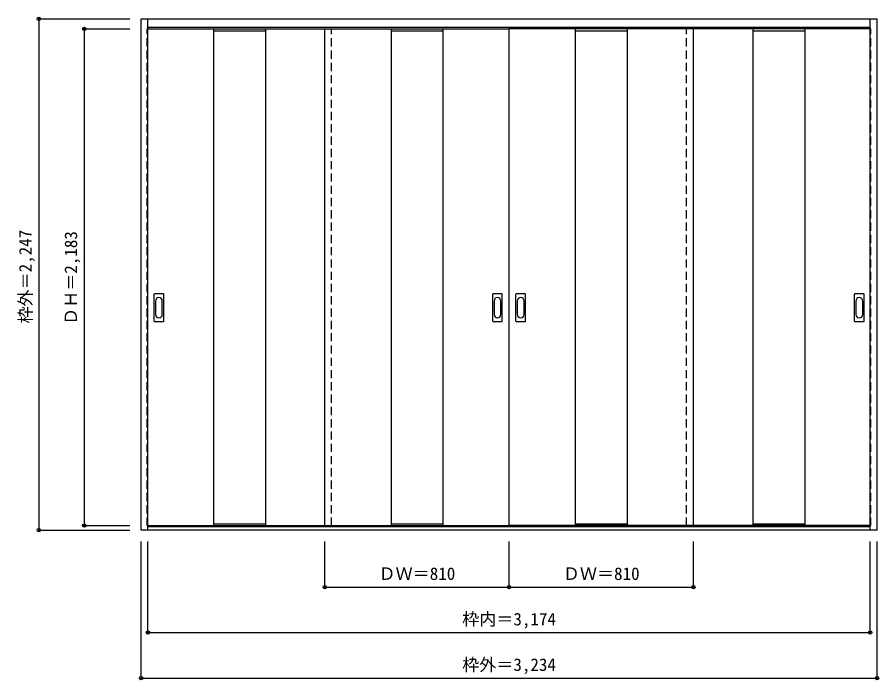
# Model space of a CAD drawing. Units: millimetres, scale not verified. Extents: x -1970 to 1816, y -1460 to 1452.
import ezdxf
from ezdxf.enums import TextEntityAlignment as Align

# ---------------------------------------------------------------- set-up
doc = ezdxf.new("R2010")
doc.units = ezdxf.units.MM
doc.header["$LTSCALE"] = 30
doc.header["$PDMODE"] = 32
doc.header["$PDSIZE"] = 15
doc.linetypes.add('DASHED1', pattern=[1.8, 1.2, -0.6])
doc.layers.add('0-0', color=3, linetype='Continuous')
doc.layers.add('0-1_寸法', color=7, linetype='Continuous')
doc.styles.add('ＭＳ ゴシック', font='')
doc.styles.get('ＭＳ ゴシック').set_extended_font_data('MS Gothic')

msp = doc.modelspace()

# ---------------------------------------------------------------- linework, layer by layer
at = {"layer": '0-0'}
for p, q in [((-1425.05, 1444.9), (1808.95, 1444.9)), ((-1425.05, -802.1), (-1425.05, 1444.9)), ((-1395.05, -802.1), (-1395.05, 1444.9)), ((1778.95, -802.1), (1778.95, 1444.9)), ((1808.95, -802.1), (1808.95, 1444.9)), ((-1395.05, 1408.9), (1778.95, 1408.9)), ((-1395.05, 1400.9), (191.95, 1400.9)), ((-1107.05, 1400.9), (-1107.05, -782.1)), ((-879.05, 1400.9), (-879.05, -782.1)), ((-618.05, -782.1), (-618.05, 1400.9)), ((-327.05, 1400.9), (-327.05, -782.1)), ((-99.05, 1400.9), (-99.05, -782.1)), ((191.95, -782.1), (191.95, 1400.9)), ((1778.95, 1400.9), (191.95, 1400.9)), ((482.95, 1400.9), (482.95, -782.1)), ((710.95, 1400.9), (710.95, -782.1)), ((1001.95, -782.1), (1001.95, 1400.9)), ((1262.95, 1400.9), (1262.95, -782.1)), ((1490.95, 1400.9), (1490.95, -782.1)), ((-1368.05, 115.9), (-1368.05, 234.9)), ((-1327.55, 236.4), (-1366.55, 236.4)), ((-1326.05, 115.9), (-1326.05, 234.9)), ((119.95, 115.9), (119.95, 234.9)), ((160.45, 236.4), (121.45, 236.4)), ((161.95, 115.9), (161.95, 234.9)), ((221.95, 115.9), (221.95, 234.9)), ((262.45, 236.4), (223.45, 236.4)), ((263.95, 115.9), (263.95, 234.9)), ((1709.95, 115.9), (1709.95, 234.9)), ((1750.45, 236.4), (1711.45, 236.4)), ((1751.95, 115.9), (1751.95, 234.9)), ((-1366.55, 114.4), (-1327.55, 114.4)), ((121.45, 114.4), (160.45, 114.4)), ((223.45, 114.4), (262.45, 114.4)), ((1711.45, 114.4), (1750.45, 114.4)), ((-1395.05, -782.1), (191.95, -782.1)), ((1778.95, -787.1), (-1395.05, -787.1)), ((1778.95, -782.1), (191.95, -782.1)), ((1808.95, -802.1), (-1425.05, -802.1))]:
    msp.add_line(p, q, dxfattribs=at)
at = {"layer": '0-0', "color": 4, "linetype": 'DASHED1'}
for p, q in [((-588.05, -782.1), (-588.05, 1400.9)), ((971.95, -782.1), (971.95, 1400.9)), ((-1395.05, -782.1), (-1398.05, -782.1)), ((1778.95, -782.1), (1781.95, -782.1))]:
    msp.add_line(p, q, dxfattribs=at)
at = {"layer": '0-0', "color": 7}
for p, q in [((-1107.05, 1392.9), (-879.05, 1392.9)), ((-327.05, 1392.9), (-99.05, 1392.9)), ((482.95, 1392.9), (710.95, 1392.9)), ((1262.95, 1392.9), (1490.95, 1392.9)), ((-1362.05, 205), (-1362.05, 145.8)), ((-1332.05, 145.8), (-1332.05, 205)), ((125.95, 205), (125.95, 145.8)), ((155.95, 145.8), (155.95, 205)), ((227.95, 205), (227.95, 145.8)), ((257.95, 145.8), (257.95, 205)), ((1715.95, 205), (1715.95, 145.8)), ((1745.95, 145.8), (1745.95, 205)), ((-1107.05, -774.1), (-879.05, -774.1)), ((-327.05, -774.1), (-99.05, -774.1)), ((482.95, -774.1), (710.95, -774.1)), ((1262.95, -774.1), (1490.95, -774.1))]:
    msp.add_line(p, q, dxfattribs=at)
at = {"layer": '0-0', "color": 4, "linetype": 'DASHED1'}
for points in [[(-1398.05, -782.1), (-1398.05, 1400.9), (-1395.05, 1400.9)], [(1781.95, -782.1), (1781.95, 1400.9), (1778.95, 1400.9)]]:
    msp.add_lwpolyline(points, dxfattribs=at)
at = {"layer": '0-0'}
for centre, start, end in [((-1366.55, 234.9), 90, 180), ((-1327.55, 234.9), 0, 90), ((121.45, 234.9), 90, 180), ((160.45, 234.9), 0, 90), ((223.45, 234.9), 90, 180), ((262.45, 234.9), 0, 90), ((1711.45, 234.9), 90, 180), ((1750.45, 234.9), 0, 90), ((-1366.55, 115.9), 180, 270), ((-1327.55, 115.9), 270, 0), ((121.45, 115.9), 180, 270), ((160.45, 115.9), 270, 0), ((223.45, 115.9), 180, 270), ((262.45, 115.9), 270, 0), ((1711.45, 115.9), 180, 270), ((1750.45, 115.9), 270, 0)]:
    msp.add_arc(centre, 1.5, start, end, dxfattribs=at)
at = {"layer": '0-0', "color": 7}
for centre, start, end in [((-1347.05, 205), 0, 180), ((140.95, 205), 0, 180), ((242.95, 205), 0, 180), ((1730.95, 205), 0, 180), ((-1347.05, 145.8), 180, 0), ((140.95, 145.8), 180, 0), ((242.95, 145.8), 180, 0), ((1730.95, 145.8), 180, 0)]:
    msp.add_arc(centre, 15, start, end, dxfattribs=at)
at = {"layer": '0-1_寸法', "color": 4}
for p, q in [((-1875.05, 1444.9), (-1475.05, 1444.9)), ((-1875.05, 1444.9), (-1875.05, -802.1)), ((-1675.05, 1400.9), (-1475.05, 1400.9)), ((-1675.05, 1400.9), (-1675.05, -782.1)), ((-1675.05, -782.1), (-1475.05, -782.1)), ((-1875.05, -802.1), (-1475.05, -802.1)), ((-1425.05, -1452.1), (-1425.05, -852.1)), ((-1395.05, -1252.1), (-1395.05, -852.1)), ((-618.05, -1052.1), (-618.05, -852.1)), ((191.95, -1052.1), (191.95, -852.1)), ((1001.95, -1052.1), (1001.95, -852.1)), ((-618.05, -1052.1), (1001.95, -1052.1))]:
    msp.add_line(p, q, dxfattribs=at)
for points in [[(-1425.05, -1452.1), (1808.95, -1452.1), (1808.95, -852.1)], [(-1395.05, -1252.1), (1778.95, -1252.1), (1778.95, -852.1)]]:
    msp.add_lwpolyline(points, dxfattribs=at)
at = {"layer": '0-1_寸法'}
for p in [(-1875.05, 1444.9), (-1675.05, 1400.9), (-1875.05, -802.1), (-1675.05, -782.1), (-618.05, -1052.1), (191.95, -1052.1), (1001.95, -1052.1), (-1395.05, -1252.1), (1778.95, -1252.1), (-1425.05, -1452.1), (1808.95, -1452.1)]:
    msp.add_point(p, dxfattribs=at)

# ---------------------------------------------------------------- texts
at = {"layer": '0-1_寸法', "style": 'ＭＳ ゴシック'}
for s, p in [('枠外＝2,247', (-1890.05, 106.15)), ('ＤＨ＝2,183', (-1690.05, 100.15))]:
    msp.add_text(s, height=54.99, rotation=90, dxfattribs=at).set_placement(p, align=Align.BOTTOM_LEFT)
for s, p in [('ＤＷ＝810', (-381.8, -1037.1)), ('ＤＷ＝810', (428.2, -1037.1)), ('枠内＝3,174', (-14.3, -1237.1)), ('枠外＝3,234', (-14.3, -1437.1))]:
    msp.add_text(s, height=54.99, dxfattribs=at).set_placement(p, align=Align.BOTTOM_LEFT)

doc.saveas('drawing.dxf')
